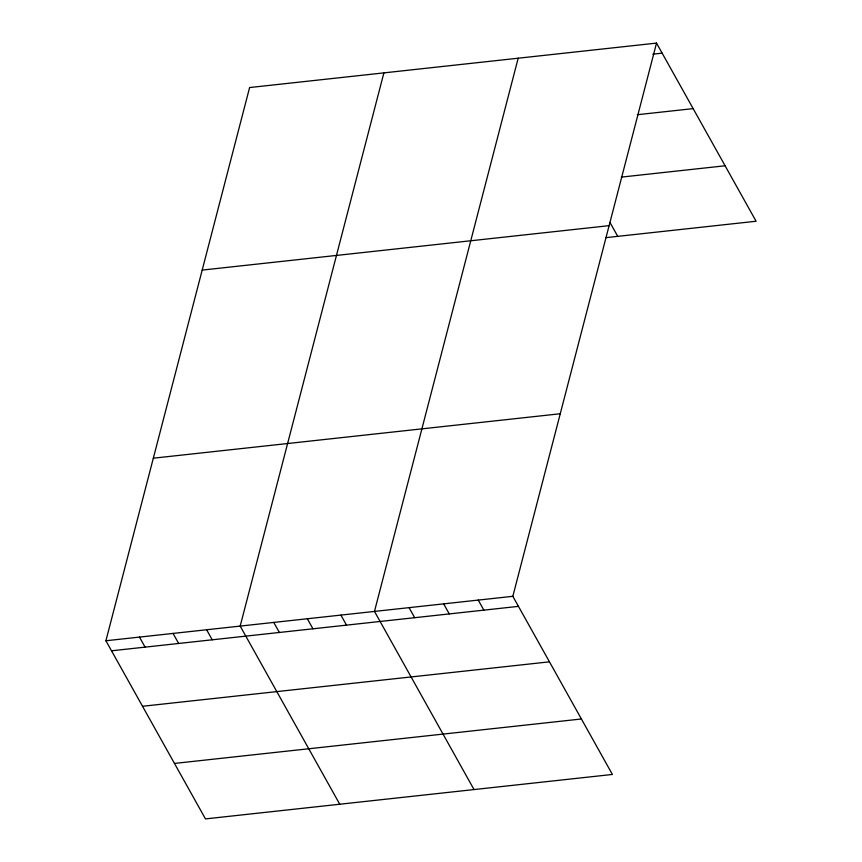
<?xml version="1.0" encoding="UTF-8"?>
<svg xmlns="http://www.w3.org/2000/svg" width="862" height="862" viewBox="0 0 862 862"><rect width="100%" height="100%" fill="white"/><g stroke="black" fill="none" stroke-linecap="round" stroke-linejoin="round"><path stroke-width="1.29" d="M656.532 43.1L512.836 596.31L612.397 774.453L205.468 818.9L105.907 640.757L249.603 87.547L656.532 43.1L756.093 221.243L606.115 237.632M383.892 72.871L240.186 626.081L339.757 804.235M518.181 58.207L374.474 611.417L474.035 789.57M652.836 54.166L662.145 53.153M637.277 114.721L693.156 108.623M621.33 177.109L725.093 165.773M202.182 270.097L609.111 225.661M153.328 458.196L560.257 413.749M105.907 640.757L512.836 596.31M111.521 650.799L518.45 606.363M142.521 706.28L549.45 661.833M174.469 763.43L581.397 718.983M609.994 222.493L617.742 236.36M478.238 600.092L483.862 610.134M443.65 603.863L449.274 613.916M409.062 607.645L414.687 617.698M340.899 615.091L346.524 625.133M307.335 618.754L312.949 628.807M273.76 622.418L279.374 632.471M206.621 629.756L212.235 639.809M173.046 633.419L178.66 643.472M139.472 637.083L145.096 647.136"/></g></svg>
